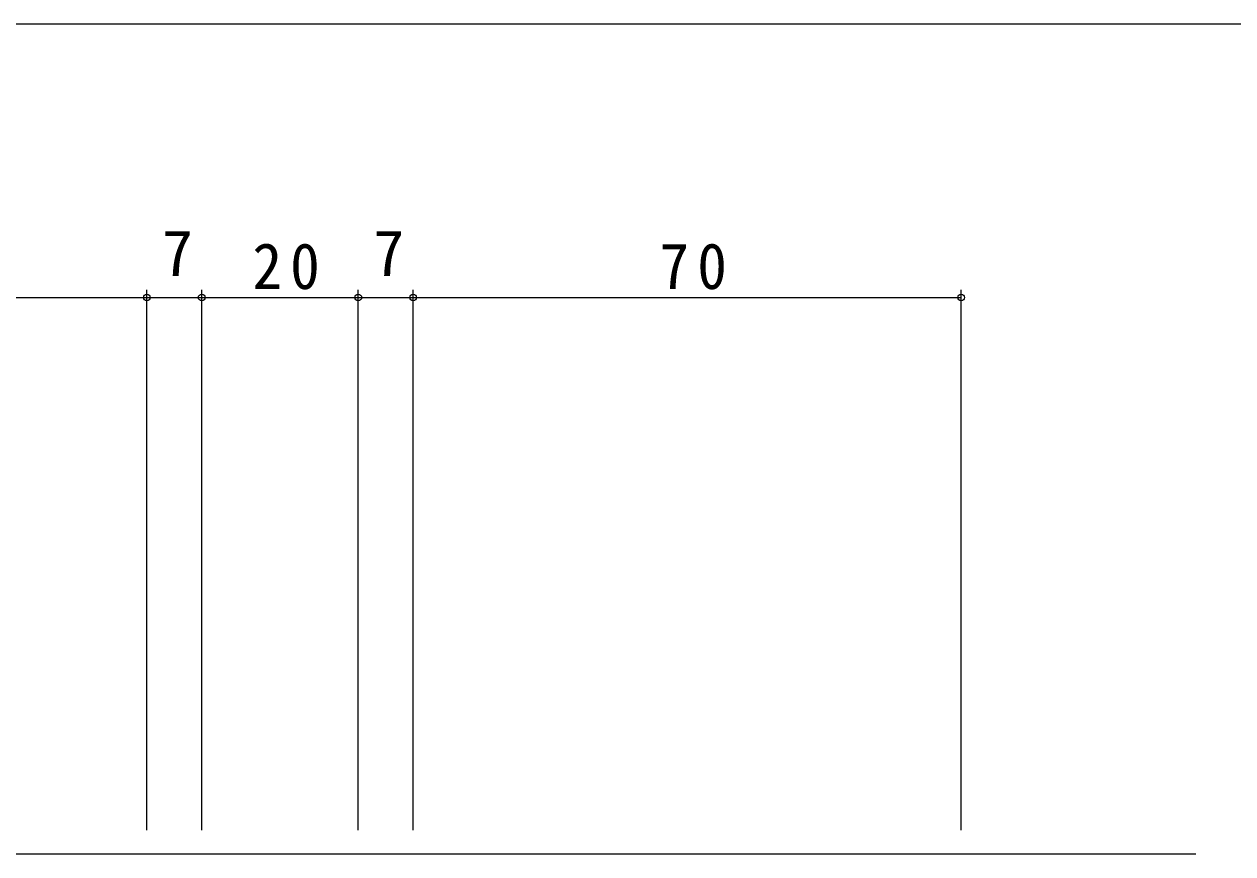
# Model space of a CAD drawing. Units: millimetres, scale not verified. Extents: x -594 to 199, y -420 to 144.
# Drawn here: x -138.2 to 16.2, y 35.5 to 141.4 of the extents above; entities that cross this region are included whole.
import ezdxf
from ezdxf.enums import TextEntityAlignment as Align

# ---------------------------------------------------------------- set-up
doc = ezdxf.new("R2010")
doc.units = ezdxf.units.MM
doc.header["$LTSCALE"] = 2
for name, color, linetype, lineweight in [('0-1_YKK_ZWAK', 7, 'Continuous', 9), ('0-4_YKK_12', 2, 'Continuous', 9), ('0-7_YKK_D', 6, 'Continuous', 9)]:
    doc.layers.add(name, color=color, linetype=linetype, lineweight=lineweight)
doc.styles.add('ＭＳ ゴシック', font='')
doc.styles.get('ＭＳ ゴシック').set_extended_font_data('MS Gothic')

msp = doc.modelspace()

# ---------------------------------------------------------------- linework, layer by layer
at = {"layer": '0-1_YKK_ZWAK'}
msp.add_line((178.8, 141.4), (-591.2, 141.4), dxfattribs=at)
at = {"layer": '0-4_YKK_12'}
for p, q in [((-148.613, 35.502), (-62.369, 35.502)), ((-62.369, 35.502), (11.509, 35.502))]:
    msp.add_line(p, q, dxfattribs=at)
at = {"layer": '0-7_YKK_D'}
for p, q in [((-122.491, 38.502), (-122.491, 107.502)), ((-122.491, 38.502), (-122.491, 107.502)), ((-115.491, 38.502), (-115.491, 107.502)), ((-115.491, 38.502), (-115.491, 107.502)), ((-95.491, 38.502), (-95.491, 107.502)), ((-95.491, 38.502), (-95.491, 107.502)), ((-88.491, 38.502), (-88.491, 107.502)), ((-88.491, 38.502), (-88.491, 107.502)), ((-18.491, 38.502), (-18.491, 107.502)), ((-192.491, 106.502), (-122.491, 106.502)), ((-122.491, 106.502), (-115.491, 106.502)), ((-115.491, 106.502), (-95.491, 106.502)), ((-95.491, 106.502), (-88.491, 106.502)), ((-88.491, 106.502), (-18.491, 106.502))]:
    msp.add_line(p, q, dxfattribs=at)
for centre in [(-122.491, 106.502), (-122.491, 106.502), (-115.491, 106.502), (-115.491, 106.502), (-95.491, 106.502), (-95.491, 106.502), (-88.491, 106.502), (-88.491, 106.502), (-18.491, 106.502)]:
    msp.add_circle(centre, 0.425, dxfattribs=at)

# ---------------------------------------------------------------- texts
at = {"layer": '0-7_YKK_D', "color": 7, "style": 'ＭＳ ゴシック'}
for p in [(-120.591, 107.502), (-93.591, 107.502)]:
    msp.add_text('7', height=5.865, dxfattribs=at).set_placement(p, align=Align.BOTTOM_LEFT)
at = {"layer": '0-7_YKK_D', "color": 7, "char_height": 5.865, "attachment_point": 7, "style": 'ＭＳ ゴシック'}
for s, insert in [('\\T1.27;\\W0.95;20', (-109.011, 107.502)), ('\\T1.27;\\W0.95;70', (-57.011, 107.502))]:
    msp.add_mtext(s, dxfattribs=dict(at, insert=insert))

doc.saveas('drawing.dxf')
